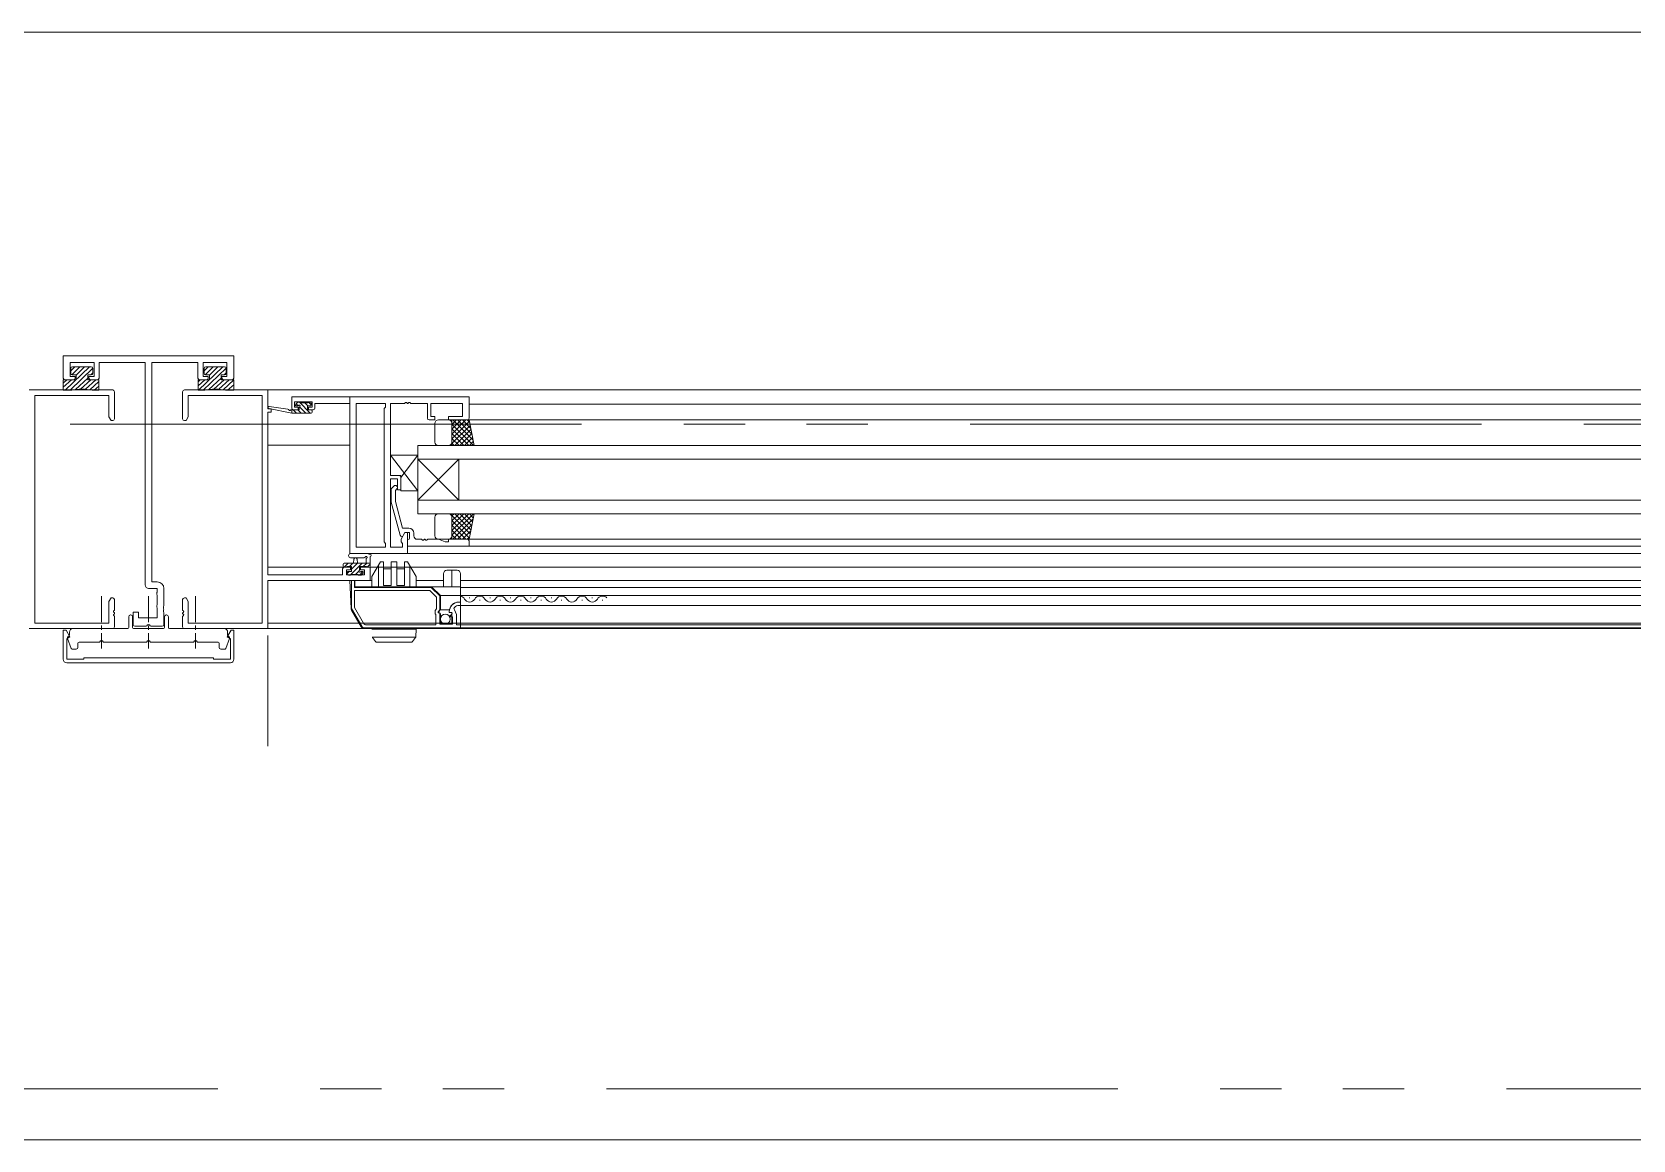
# Model space of a CAD drawing. Units: millimetres at full size. Extents: x -12803 to 120774, y -9413 to 101127.
# Drawn here: x 105345.2 to 105814.8, y 19586.4 to 19911.4 of the extents above; entities that cross this region are included whole.
import ezdxf

# ---------------------------------------------------------------- set-up
doc = ezdxf.new("R2010")
doc.units = ezdxf.units.MM
doc.header["$LTSCALE"] = 30
doc.linetypes.add('DOUBLE_CHAIN1', pattern=[8.8, 5, -1, 0.6, -0.6, 0.6, -1])
doc.layers.add('0-0_NoName', color=7, linetype='Continuous')
doc.layers.add('2-0_通芯', color=7, linetype='DOUBLE_CHAIN1', lineweight=15)
doc.layers.add('2-A_建具', color=7, linetype='Continuous', lineweight=15)

# ---------------------------------------------------------------- blocks, each defined once
blk = doc.blocks.new('グループ部品-732')
at = {"layer": '2-0_通芯'}
for p, q in [((75524.36, 19796.41), (120774.36, 19796.41)), ((74361.66, 19601.41), (120774.36, 19601.41))]:
    blk.add_line(p, q, dxfattribs=at)
at = {"layer": '2-A_建具'}
for p, q in [((105354.36, 19816.41), (105404.36, 19816.41)), ((105354.36, 19809.91), (105354.36, 19816.41)), ((105354.91, 19806.36), (105362.01, 19813.21)), ((105356.32, 19806.36), (105363.04, 19812.83)), ((105356.36, 19814.48), (105356.36, 19810.41)), ((105363.36, 19814.48), (105356.36, 19814.48)), ((105356.56, 19812), (105357.76, 19813.21)), ((105356.56, 19811.31), (105356.56, 19812.71)), ((105356.83, 19810.86), (105359.18, 19813.21)), ((105357.06, 19813.21), (105362.56, 19813.21)), ((105358.11, 19810.72), (105360.59, 19813.21)), ((105363.06, 19811.31), (105363.06, 19812.71)), ((105363.36, 19810.41), (105363.36, 19814.48)), ((105364.86, 19814.48), (105364.86, 19809.91)), ((105378.39, 19814.48), (105364.86, 19814.48)), ((105378.39, 19749.21), (105378.39, 19814.48)), ((105380.32, 19814.48), (105380.32, 19750.14)), ((105393.86, 19814.48), (105380.32, 19814.48)), ((105393.86, 19809.91), (105393.86, 19814.48)), ((105394.01, 19806.36), (105401.11, 19813.21)), ((105395.36, 19814.48), (105395.36, 19810.41)), ((105402.36, 19814.48), (105395.36, 19814.48)), ((105395.42, 19806.36), (105402.14, 19812.83)), ((105395.66, 19812), (105396.86, 19813.21)), ((105395.66, 19811.31), (105395.66, 19812.71)), ((105395.93, 19810.86), (105398.28, 19813.21)), ((105401.66, 19813.21), (105396.16, 19813.21)), ((105397.21, 19810.72), (105399.69, 19813.21)), ((105402.16, 19811.31), (105402.16, 19812.71)), ((105402.36, 19810.41), (105402.36, 19814.48)), ((105404.36, 19816.41), (105404.36, 19809.91)), ((105354.36, 19809.41), (105358.11, 19809.41)), ((105354.36, 19807.28), (105356.79, 19809.41)), ((105354.36, 19808.39), (105355.38, 19809.41)), ((105357.36, 19809.41), (105354.86, 19809.41)), ((105356.36, 19810.41), (105357.86, 19810.41)), ((105358.11, 19810.81), (105357.06, 19810.81)), ((105357.86, 19810.41), (105357.86, 19809.91)), ((105357.92, 19806.54), (105361.51, 19809.88)), ((105358.11, 19809.41), (105358.11, 19810.81)), ((105359.44, 19806.66), (105362.45, 19809.41)), ((105360.83, 19806.63), (105363.86, 19809.41)), ((105364.81, 19809.41), (105361.51, 19809.41)), ((105361.86, 19810.41), (105363.36, 19810.41)), ((105361.86, 19809.91), (105361.86, 19810.41)), ((105362.1, 19806.49), (105364.81, 19808.94)), ((105364.36, 19809.41), (105362.36, 19809.41)), ((105362.43, 19810.81), (105363.06, 19811.43)), ((105364.81, 19806.36), (105364.81, 19809.41)), ((105393.91, 19809.41), (105397.21, 19809.41)), ((105393.91, 19807.67), (105395.89, 19809.41)), ((105393.91, 19808.84), (105394.48, 19809.41)), ((105396.36, 19809.41), (105394.36, 19809.41)), ((105395.36, 19810.41), (105396.86, 19810.41)), ((105396.86, 19810.41), (105396.86, 19809.91)), ((105397.02, 19806.54), (105400.61, 19809.88)), ((105398.54, 19806.66), (105401.55, 19809.41)), ((105399.93, 19806.63), (105402.96, 19809.41)), ((105404.36, 19809.41), (105400.61, 19809.41)), ((105400.86, 19810.41), (105402.36, 19810.41)), ((105400.86, 19809.91), (105400.86, 19810.41)), ((105401.2, 19806.49), (105404.36, 19809.35)), ((105403.86, 19809.41), (105401.36, 19809.41)), ((105401.53, 19810.81), (105402.16, 19811.43)), ((105402.49, 19806.36), (105404.36, 19807.9)), ((105344.36, 19806.41), (105368.86, 19806.41)), ((105345.99, 19804.78), (105345.99, 19738.04)), ((105367.73, 19804.78), (105345.99, 19804.78)), ((105362.81, 19806.36), (105364.81, 19806.36)), ((105363.39, 19806.36), (105364.81, 19807.52)), ((105367.73, 19798.5), (105367.73, 19804.78)), ((105369.36, 19805.91), (105369.36, 19797.91)), ((105389.36, 19805.91), (105389.36, 19797.91)), ((106234.36, 19806.41), (105389.86, 19806.41)), ((105390.99, 19804.78), (105412.73, 19804.78)), ((105390.99, 19798.5), (105390.99, 19804.78)), ((105412.73, 19804.78), (105412.73, 19738.04)), ((105414.36, 19800.91), (105414.36, 19806.41)), ((105473.36, 19804.41), (105421.36, 19804.41)), ((105421.36, 19801.11), (105421.36, 19804.41)), ((105438.36, 19804.41), (105438.36, 19758.41)), ((105473.36, 19802.21), (105473.36, 19804.41)), ((105473.36, 19804.41), (105473.36, 19798.11)), ((105368.36, 19797.41), (105367.73, 19798.5)), ((105390.36, 19797.41), (105390.99, 19798.5)), ((105415.36, 19800.91), (105414.36, 19800.91)), ((105414.36, 19799.91), (105415.36, 19799.91)), ((105414.36, 19752.14), (105414.36, 19799.91)), ((105421.36, 19799.61), (105414.6, 19801.02)), ((105420.24, 19800.78), (105414.7, 19801.61)), ((105415.36, 19799.91), (105415.36, 19800.91)), ((105421.36, 19800.61), (105421.27, 19800.62)), ((105421.36, 19799.61), (105421.36, 19800.61)), ((105423.56, 19800.61), (105421.36, 19800.61)), ((105421.41, 19799.61), (105421.36, 19799.66)), ((105427.06, 19799.61), (105421.36, 19799.61)), ((105422.76, 19799.61), (105421.76, 19800.61)), ((105422.16, 19802.91), (105422.16, 19801.41)), ((105427.36, 19802.91), (105422.16, 19802.91)), ((105422.16, 19801.41), (105423.26, 19801.41)), ((105423.04, 19802.72), (105422.54, 19802.22)), ((105423.28, 19801.78), (105422.69, 19802.37)), ((105422.76, 19801.71), (105423.09, 19801.71)), ((105424.1, 19799.61), (105423.1, 19800.61)), ((105423.86, 19802.81), (105423.26, 19802.81)), ((105423.26, 19801.41), (105423.26, 19800.61)), ((105423.56, 19801.25), (105423.56, 19800.61)), ((105426.8, 19799.61), (105423.6, 19802.81)), ((105425.45, 19799.61), (105423.62, 19801.44)), ((105426.06, 19802.61), (105424.06, 19802.61)), ((105426.05, 19801.71), (105425.15, 19802.61)), ((105425.96, 19801.71), (105426.76, 19801.71)), ((105425.96, 19800.61), (105425.96, 19801.71)), ((105427.66, 19800.61), (105425.96, 19800.61)), ((105426.76, 19802.81), (105426.26, 19802.81)), ((105426.26, 19801.41), (105427.36, 19801.41)), ((105426.26, 19800.61), (105426.26, 19801.41)), ((105427.06, 19802.05), (105426.29, 19802.81)), ((105427.06, 19802.01), (105427.06, 19802.51)), ((105427.33, 19800.42), (105427.17, 19800.59)), ((105427.36, 19801.41), (105427.36, 19802.91)), ((105427.36, 19799.91), (105427.36, 19800.31)), ((105428.16, 19802.48), (105428.16, 19801.11)), ((105438.36, 19802.48), (105428.16, 19802.48)), ((105438.36, 19758.41), (105438.36, 19802.48)), ((105440.29, 19802.48), (105448.86, 19802.48)), ((105440.29, 19760.34), (105440.29, 19802.48)), ((105448.86, 19801.41), (105448.43, 19800.98)), ((105448.43, 19800.98), (105448.43, 19761.84)), ((105448.86, 19802.48), (105448.86, 19801.41)), ((105450.36, 19802.48), (105450.36, 19781.31)), ((105454.4, 19802.48), (105450.36, 19802.48)), ((105455.4, 19802.48), (105455.31, 19802.48)), ((105461.16, 19802.48), (105456.31, 19802.48)), ((105461.16, 19798.11), (105461.16, 19802.48)), ((105462.16, 19802.48), (105462.16, 19798.61)), ((105471.43, 19802.48), (105462.16, 19802.48)), ((105462.16, 19798.61), (105463.36, 19798.61)), ((105463.36, 19798.61), (105463.36, 19797.61)), ((105467.36, 19798.61), (105471.43, 19798.61)), ((105467.36, 19797.61), (105467.36, 19798.61)), ((105471.43, 19798.61), (105471.43, 19802.48)), ((105473.36, 19802.21), (105824.36, 19802.21)), ((105368.86, 19797.41), (105368.36, 19797.41)), ((105389.86, 19797.41), (105390.36, 19797.41)), ((105463.36, 19797.61), (105461.66, 19797.61)), ((105463.36, 19791.11), (105463.36, 19796.61)), ((105464.36, 19797.61), (105467.36, 19797.61)), ((105473.36, 19797.61), (105467.36, 19797.61)), ((105468.36, 19790.11), (105468.36, 19797.61)), ((105468.36, 19793.49), (105472.47, 19797.61)), ((105468.36, 19794.91), (105471.06, 19797.61)), ((105468.36, 19796.32), (105469.64, 19797.61)), ((105468.36, 19792.08), (105473.44, 19797.17)), ((105468.36, 19796.61), (105468.36, 19791.11)), ((105468.36, 19796.42), (105474.67, 19790.11)), ((105468.36, 19790.67), (105473.68, 19795.99)), ((105468.36, 19795.01), (105473.26, 19790.11)), ((105468.58, 19797.61), (105474.55, 19791.65)), ((105469.21, 19790.11), (105473.92, 19794.81)), ((105470, 19797.61), (105474.2, 19793.41)), ((105471.41, 19797.61), (105473.84, 19795.18)), ((105472.83, 19797.61), (105473.49, 19796.95)), ((105824.36, 19797.61), (105472.86, 19797.61)), ((105473.36, 19797.61), (105474.86, 19790.11)), ((105414.36, 19790.21), (105438.36, 19790.21)), ((105458.36, 19790.11), (105458.36, 19770.11)), ((105458.36, 19790.11), (106190.36, 19790.11)), ((105467.36, 19790.11), (105464.36, 19790.11)), ((105468.36, 19793.6), (105471.84, 19790.11)), ((105468.36, 19792.18), (105470.43, 19790.11)), ((105468.36, 19790.77), (105469.01, 19790.11)), ((105470.63, 19790.11), (105474.15, 19793.63)), ((105472.04, 19790.11), (105474.39, 19792.45)), ((105473.46, 19790.11), (105474.62, 19791.28)), ((105458.36, 19776.81), (105450.36, 19787.31)), ((105450.36, 19787.31), (105450.36, 19781.31)), ((105458.36, 19787.31), (105450.36, 19787.31)), ((105458.36, 19787.31), (105453.36, 19780.75)), ((105458.36, 19776.81), (105458.36, 19787.31)), ((105458.36, 19786.11), (106190.36, 19786.11)), ((105470.36, 19774.11), (105458.36, 19786.11)), ((105470.36, 19786.11), (105458.36, 19774.11)), ((105470.36, 19774.11), (105470.36, 19786.11)), ((105450.36, 19781.31), (105453.36, 19781.31)), ((105450.36, 19781.31), (105452.86, 19781.31)), ((105450.36, 19780.31), (105450.36, 19760.34)), ((105452.36, 19780.31), (105450.36, 19780.31)), ((105452.36, 19777.11), (105452.36, 19780.31)), ((105453.36, 19781.31), (105453.36, 19776.81)), ((105453.36, 19780.81), (105453.36, 19777.11)), ((105451.33, 19778.23), (105450.56, 19777.46)), ((105450.56, 19777.46), (105450.56, 19773.51)), ((105451.76, 19776.96), (105452.18, 19777.39)), ((105451.76, 19773.67), (105451.76, 19776.96)), ((105453.36, 19777.11), (105452.36, 19777.11)), ((105453.36, 19776.81), (105458.36, 19776.81)), ((105450.56, 19773.51), (105453.16, 19763.78)), ((105453.84, 19765.91), (105451.76, 19773.67)), ((106190.36, 19774.11), (105458.36, 19774.11)), ((105455.66, 19765.91), (105453.84, 19765.91)), ((105458.36, 19770.11), (106190.36, 19770.11)), ((105463.36, 19769.11), (105463.36, 19763.61)), ((105467.36, 19770.11), (105464.36, 19770.11)), ((105468.36, 19763.8), (105474.67, 19770.11)), ((105468.36, 19765.21), (105473.26, 19770.11)), ((105468.36, 19770.11), (105468.36, 19762.61)), ((105468.36, 19766.62), (105471.84, 19770.11)), ((105468.36, 19768.04), (105470.43, 19770.11)), ((105468.36, 19769.45), (105469.01, 19770.11)), ((105468.36, 19769.55), (105473.68, 19764.23)), ((105468.36, 19763.61), (105468.36, 19769.11)), ((105468.36, 19768.14), (105473.44, 19763.05)), ((105468.36, 19766.73), (105472.47, 19762.61)), ((105468.58, 19762.61), (105474.55, 19768.58)), ((105469.21, 19770.11), (105473.92, 19765.41)), ((105470, 19762.61), (105474.2, 19766.81)), ((105470.63, 19770.11), (105474.15, 19766.59)), ((105472.04, 19770.11), (105474.39, 19767.77)), ((105473.36, 19762.61), (105474.86, 19770.11)), ((105473.46, 19770.11), (105474.62, 19768.94)), ((105448.43, 19761.84), (105448.86, 19761.41)), ((105448.86, 19761.41), (105448.86, 19760.34)), ((105453.43, 19762.65), (105454.56, 19764.61)), ((105453.43, 19761.84), (105453.43, 19762.65)), ((105453.86, 19761.41), (105453.43, 19761.84)), ((105453.65, 19763.41), (105453.86, 19763.41)), ((105453.86, 19760.34), (105453.86, 19761.41)), ((105454.56, 19764.61), (105455.86, 19764.61)), ((105455.36, 19764.61), (105455.36, 19758.41)), ((105455.86, 19764.61), (105455.86, 19762.81)), ((105457.16, 19763.61), (105457.16, 19764.41)), ((105459.4, 19762.61), (105458.16, 19762.61)), ((105460.4, 19762.61), (105460.31, 19762.61)), ((105460.58, 19762.49), (105460.4, 19762.61)), ((105464.43, 19762.61), (105461.31, 19762.61)), ((105464.36, 19762.61), (105467.36, 19762.61)), ((105466.36, 19761.91), (105464.43, 19762.61)), ((105467.36, 19761.91), (105466.36, 19761.91)), ((105467.36, 19762.61), (105467.36, 19761.91)), ((106181.36, 19762.61), (105467.36, 19762.61)), ((105468.36, 19765.31), (105471.06, 19762.61)), ((105468.36, 19763.9), (105469.64, 19762.61)), ((105471.41, 19762.61), (105473.84, 19765.04)), ((105472.83, 19762.61), (105473.49, 19763.27)), ((105473.36, 19760.61), (105473.36, 19762.11)), ((105438.36, 19758.41), (105455.36, 19758.41)), ((105438.36, 19758.41), (105824.36, 19758.41)), ((105438.63, 19757.21), (105442.59, 19757.21)), ((105439.46, 19755.61), (105439.56, 19756.75)), ((105448.86, 19760.34), (105440.29, 19760.34)), ((105440.66, 19755.61), (105440.55, 19756.75)), ((105443.16, 19756.79), (105443.16, 19755.61)), ((105444.36, 19754.71), (105444.36, 19757.39)), ((105450.36, 19760.34), (105453.86, 19760.34)), ((105455.06, 19758.41), (105824.36, 19758.41)), ((105455.36, 19760.61), (106193.36, 19760.61)), ((105414.36, 19754.41), (105438.56, 19754.41)), ((105436.26, 19752.14), (105414.36, 19752.14)), ((105436.26, 19753.91), (105436.26, 19752.14)), ((105436.46, 19755.31), (105436.46, 19754.71)), ((105436.75, 19754.41), (105437.95, 19755.61)), ((105444.36, 19755.61), (105436.76, 19755.61)), ((105437.46, 19753.61), (105438.56, 19753.61)), ((105437.46, 19752.14), (105437.46, 19753.61)), ((105442.73, 19752.14), (105437.46, 19752.14)), ((105437.56, 19754.61), (105438.86, 19754.61)), ((105437.66, 19752.62), (105438.25, 19753.21)), ((105437.66, 19752.91), (105437.66, 19752.41)), ((105438.86, 19753.21), (105437.96, 19753.21)), ((105437.96, 19752.11), (105438.46, 19752.11)), ((105438.3, 19754.61), (105439.3, 19755.61)), ((105438.5, 19752.11), (105438.65, 19752.27)), ((105438.56, 19753.61), (105438.56, 19754.41)), ((105438.66, 19752.31), (105440.76, 19752.31)), ((105438.69, 19752.31), (105441.99, 19755.61)), ((105438.86, 19753.82), (105440.65, 19755.61)), ((105438.86, 19754.61), (105438.86, 19753.21)), ((105440.04, 19752.31), (105441.02, 19753.29)), ((105440.96, 19752.11), (105441.56, 19752.11)), ((105441.19, 19752.11), (105442.23, 19753.15)), ((105441.26, 19754.61), (105443.26, 19754.61)), ((105441.26, 19753.67), (105441.26, 19754.61)), ((105441.56, 19754.41), (106204.36, 19754.41)), ((105441.56, 19754.41), (105441.56, 19753.61)), ((105441.56, 19753.61), (105442.73, 19753.61)), ((105442.06, 19753.21), (105441.72, 19753.21)), ((105441.77, 19752.2), (105442.27, 19752.7)), ((105442.34, 19754.61), (105443.34, 19755.61)), ((105442.73, 19753.61), (105442.73, 19752.14)), ((105443.49, 19754.41), (105444.36, 19755.28)), ((105444.36, 19750.51), (105444.36, 19754.41)), ((105444.86, 19751.68), (105447.36, 19756.01)), ((105444.86, 19751.68), (105444.86, 19748.71)), ((105446.76, 19754.97), (105446.76, 19748.71)), ((105448.26, 19756.01), (105447.36, 19756.01)), ((105448.26, 19749.01), (105448.26, 19756.01)), ((105450.56, 19753.91), (105448.26, 19753.91)), ((105450.56, 19749.01), (105450.56, 19756.01)), ((105452.16, 19756.01), (105450.56, 19756.01)), ((105452.16, 19749.01), (105452.16, 19756.01)), ((105454.46, 19753.91), (105452.16, 19753.91)), ((105454.46, 19749.01), (105454.46, 19756.01)), ((105455.36, 19756.01), (105454.46, 19756.01)), ((105457.86, 19751.68), (105455.36, 19756.01)), ((105455.96, 19748.71), (105455.96, 19754.97)), ((105457.86, 19751.68), (105457.86, 19748.71)), ((105465.86, 19752.51), (105465.86, 19748.71)), ((105469.86, 19753.51), (105466.86, 19753.51)), ((105468.36, 19753.51), (105468.36, 19748.71)), ((105470.86, 19752.51), (105470.86, 19736.41)), ((105381.93, 19748.21), (105379.39, 19748.21)), ((105380.32, 19750.14), (105381.86, 19750.14)), ((105381.76, 19746.96), (105381.93, 19747.15)), ((105381.76, 19746.46), (105381.76, 19746.96)), ((105381.93, 19747.15), (105381.93, 19748.21)), ((105383.86, 19748.14), (105383.86, 19743.07)), ((105414.36, 19750.51), (105444.86, 19750.51)), ((105414.36, 19736.41), (105414.36, 19750.51)), ((105438.79, 19742.29), (105438.36, 19750.51)), ((105439.86, 19748.59), (105439.86, 19750.51)), ((105470.86, 19748.71), (105439.86, 19748.71)), ((105443.66, 19748.51), (105443.66, 19748.71)), ((105450.56, 19749.01), (105448.26, 19749.01)), ((105452.16, 19749.01), (105454.46, 19749.01)), ((105457.86, 19750.51), (105465.86, 19750.51)), ((105470.86, 19750.51), (106177.86, 19750.51)), ((105470.86, 19748.51), (106177.86, 19748.51)), ((105365.56, 19745.93), (105365.56, 19738.29)), ((105367.73, 19744.32), (105368.36, 19745.41)), ((105367.73, 19738.04), (105367.73, 19744.32)), ((105368.36, 19745.41), (105368.86, 19745.41)), ((105369.36, 19744.91), (105369.36, 19741.87)), ((105379.36, 19745.93), (105379.36, 19738.29)), ((105381.93, 19746.27), (105381.76, 19746.46)), ((105381.76, 19743.16), (105381.93, 19743.35)), ((105381.76, 19742.66), (105381.76, 19743.16)), ((105381.93, 19742.47), (105381.76, 19742.66)), ((105381.93, 19743.35), (105381.93, 19746.27)), ((105381.93, 19739.61), (105381.93, 19742.47)), ((105383.86, 19743.07), (105383.74, 19742.89)), ((105383.74, 19742.89), (105383.74, 19742.34)), ((105383.74, 19742.34), (105383.86, 19742.15)), ((105383.86, 19742.07), (105383.74, 19741.89)), ((105383.86, 19742.15), (105383.86, 19742.07)), ((105389.36, 19744.91), (105389.36, 19741.87)), ((105390.36, 19745.41), (105389.86, 19745.41)), ((105390.99, 19744.32), (105390.36, 19745.41)), ((105390.99, 19738.04), (105390.99, 19744.32)), ((105393.16, 19745.93), (105393.16, 19738.29)), ((105464.96, 19746.11), (106183.76, 19746.11)), ((105470.86, 19744.21), (105470.36, 19744.21)), ((106178.26, 19743.21), (105470.46, 19743.21)), ((105473.42, 19745.47), (105473.62, 19745.47)), ((105476.42, 19744.71), (105476.62, 19744.71)), ((105479.42, 19745.47), (105479.62, 19745.47)), ((105482.42, 19744.71), (105482.62, 19744.71)), ((105485.42, 19745.47), (105485.62, 19745.47)), ((105488.42, 19744.71), (105488.62, 19744.71)), ((105491.42, 19745.47), (105491.62, 19745.47)), ((105494.42, 19744.71), (105494.62, 19744.71)), ((105497.42, 19745.47), (105497.62, 19745.47)), ((105500.42, 19744.71), (105500.62, 19744.71)), ((105506.42, 19744.71), (105506.62, 19744.71)), ((105509.42, 19745.47), (105509.62, 19745.47)), ((105512.42, 19744.71), (105512.62, 19744.71)), ((105345.99, 19738.04), (105367.73, 19738.04)), ((105369.36, 19740.95), (105369.36, 19740.87)), ((105369.36, 19739.95), (105369.36, 19736.91)), ((105373.56, 19736.71), (105373.56, 19739.91)), ((105374.06, 19740.41), (105374.16, 19740.41)), ((105374.66, 19739.91), (105374.66, 19736.71)), ((105374.86, 19741.21), (105376.36, 19741.21)), ((105374.86, 19737.61), (105374.86, 19741.21)), ((105376.36, 19741.21), (105376.36, 19739.61)), ((105376.36, 19739.61), (105381.93, 19739.61)), ((105383.74, 19741.89), (105383.74, 19741.34)), ((105383.74, 19741.34), (105383.86, 19741.15)), ((105383.86, 19741.15), (105383.86, 19737.61)), ((105384.06, 19736.71), (105384.06, 19739.91)), ((105384.56, 19740.41), (105384.66, 19740.41)), ((105385.16, 19739.91), (105385.16, 19736.71)), ((105389.36, 19740.95), (105389.36, 19740.87)), ((105389.36, 19739.95), (105389.36, 19736.91)), ((105412.73, 19738.04), (105390.99, 19738.04)), ((105414.36, 19738.04), (106234.36, 19738.04)), ((105441.77, 19736.91), (105438.92, 19741.84)), ((105463.46, 19741.73), (105463.46, 19740.78)), ((105464.76, 19740.71), (105464.76, 19737.71)), ((105468.56, 19737.71), (105464.76, 19737.71)), ((105464.89, 19741.92), (105467.6, 19741.92)), ((105464.96, 19737.71), (105464.96, 19740.71)), ((105468.05, 19741.18), (105467.81, 19741.12)), ((105467.91, 19740.25), (105468.34, 19740.68)), ((105469.08, 19741.92), (105469.66, 19740.51)), ((105368.86, 19736.41), (105344.36, 19736.41)), ((105356.64, 19730.61), (105355.59, 19733.5)), ((105355.81, 19734.11), (105356.01, 19734.22)), ((105356.16, 19734.48), (105356.16, 19735.41)), ((105357.16, 19736.41), (105373.26, 19736.41)), ((105365.56, 19737.29), (105365.56, 19736.09)), ((105365.56, 19735.09), (105365.56, 19730.53)), ((105374.96, 19736.41), (105383.76, 19736.41)), ((105378.69, 19737.11), (105375.36, 19737.11)), ((105378.88, 19737.25), (105378.69, 19737.11)), ((105379.36, 19737.29), (105379.36, 19736.09)), ((105379.36, 19735.09), (105379.36, 19730.53)), ((105380.03, 19737.11), (105379.84, 19737.25)), ((105383.36, 19737.11), (105380.03, 19737.11)), ((105385.46, 19736.41), (105401.56, 19736.41)), ((105389.86, 19736.41), (106234.36, 19736.41)), ((105393.16, 19737.29), (105393.16, 19736.09)), ((105393.16, 19735.09), (105393.16, 19730.53)), ((105403.13, 19733.5), (105402.07, 19730.61)), ((105402.56, 19735.41), (105402.56, 19734.48)), ((105402.71, 19734.22), (105402.91, 19734.11)), ((105414.36, 19734.41), (105414.36, 19701.91)), ((106205.98, 19736.61), (105442.73, 19736.61)), ((105457.86, 19736.21), (105444.86, 19736.21)), ((105444.99, 19733.91), (105457.72, 19733.91)), ((105445.91, 19732.62), (105445.03, 19733.84)), ((105446.76, 19736.41), (105446.76, 19736.21)), ((105447.26, 19736.21), (105447.26, 19736.41)), ((105455.46, 19736.21), (105455.46, 19736.41)), ((105455.96, 19736.21), (105455.96, 19736.41)), ((105456.81, 19732.62), (105457.68, 19733.84)), ((105457.86, 19736.21), (105457.74, 19734)), ((105358.16, 19730.41), (105356.92, 19730.41)), ((105358.66, 19732.11), (105358.66, 19730.91)), ((105364.89, 19732.41), (105358.96, 19732.41)), ((105378.69, 19732.41), (105366.23, 19732.41)), ((105392.49, 19732.41), (105380.03, 19732.41)), ((105399.76, 19732.41), (105393.83, 19732.41)), ((105400.06, 19730.91), (105400.06, 19732.11)), ((105401.79, 19730.41), (105400.56, 19730.41)), ((105446.31, 19732.41), (105456.4, 19732.41)), ((105403.36, 19726.41), (105355.36, 19726.41)), ((107163.86, 19586.41), (104484.86, 19586.41))]:
    blk.add_line(p, q, dxfattribs=at)
for points in [[(104494.36, 19911.41), (107154.36, 19911.41), (107154.36, 19896.41)], [(105356.81, 19806.36), (105354.36, 19806.36), (105354.36, 19809.41)], [(105361.51, 19809.41), (105361.51, 19810.81), (105362.56, 19810.81)], [(105395.91, 19806.36), (105393.91, 19806.36), (105393.91, 19809.41)], [(105397.21, 19809.41), (105397.21, 19810.81), (105396.16, 19810.81)], [(105400.61, 19809.41), (105400.61, 19810.81), (105401.66, 19810.81)], [(105401.91, 19806.36), (105404.36, 19806.36), (105404.36, 19809.41)], [(105441.87, 19737.11), (105438.86, 19742.33), (105438.86, 19750.51)], [(105439.76, 19750.51), (105439.76, 19748.51), (105462.26, 19748.51), (105464.76, 19746.01), (105464.76, 19741.88), (105464.3, 19741.34)], [(105442.39, 19738.01), (105439.76, 19742.57), (105439.76, 19747.61), (105461.88, 19747.61), (105463.86, 19745.64), (105463.86, 19742.21), (105463.46, 19741.73)], [(105464.96, 19742.12), (105464.96, 19746.11), (105462.36, 19748.71)], [(105463.66, 19740.44), (105463.66, 19737.51), (105443.25, 19737.51)], [(105464.66, 19741.01), (105464.46, 19741.01), (105464.46, 19741.41), (105464.89, 19741.92)], [(105467.56, 19741.41), (105467.56, 19741.11), (105468.36, 19741.11), (105468.36, 19738.21)], [(105468.56, 19737.71), (105468.56, 19739.91), (105468.06, 19739.91)], [(105469.66, 19740.51), (105469.66, 19737.51), (106179.06, 19737.51)], [(105354.36, 19727.41), (105354.36, 19735.91), (105355.16, 19735.91), (105356.27, 19733.99), (105355.36, 19733.46), (105355.36, 19727.41), (105360.36, 19727.41), (105360.36, 19727.81)], [(105360.36, 19727.81), (105398.36, 19727.81), (105398.36, 19727.41), (105403.36, 19727.41), (105403.36, 19733.46), (105402.45, 19733.99), (105403.56, 19735.91), (105404.36, 19735.91), (105404.36, 19727.41)]]:
    blk.add_lwpolyline(points, dxfattribs=at)
blk.add_circle((105466.41, 19739.19), 1.45, dxfattribs=at)
for centre, radius, start, end in [((105357.06, 19812.71), 0.5, 90, 180), ((105362.56, 19812.71), 0.5, 0, 90), ((105396.16, 19812.71), 0.5, 90, 180), ((105401.66, 19812.71), 0.5, 0, 90), ((105354.86, 19809.91), 0.5, 180, 270), ((105357.06, 19811.31), 0.5, 180, 270), ((105357.36, 19809.91), 0.5, 270, 0), ((105362.36, 19809.91), 0.5, 180, 270), ((105362.56, 19811.31), 0.5, 270, 0), ((105364.36, 19809.91), 0.5, 270, 0), ((105394.36, 19809.91), 0.5, 180, 270), ((105396.16, 19811.31), 0.5, 180, 270), ((105396.36, 19809.91), 0.5, 270, 0), ((105401.36, 19809.91), 0.5, 180, 270), ((105401.66, 19811.31), 0.5, 270, 0), ((105403.86, 19809.91), 0.5, 270, 0), ((105359.79, 19791.66), 15, 89.9426, 101.4784), ((105359.82, 19791.66), 15, 78.5216, 90.0573), ((105368.86, 19805.91), 0.5, 0, 90), ((105389.86, 19805.91), 0.5, 90, 180), ((105398.89, 19791.66), 15, 89.9426, 101.4784), ((105398.92, 19791.66), 15, 78.5216, 90.0573), ((105414.66, 19801.31), 0.3, 81.5506, 258.2502), ((105420.2, 19800.49), 0.3, 21.5506, 81.5506), ((105420.76, 19800.71), 0.3, 201.5506, 320.8025), ((105421.22, 19800.33), 0.3, 80.8025, 140.8025), ((105421.86, 19801.11), 0.5, 180, 270), ((105422.76, 19802.01), 0.3, 135, 270), ((105423.26, 19802.51), 0.3, 90, 135), ((105423.09, 19802.01), 0.3, 270, 326.9443), ((105423.56, 19801.71), 0.25, 303.0557, 146.9443), ((105423.86, 19801.25), 0.3, 123.0557, 180), ((105423.86, 19802.61), 0.2, 0, 90), ((105426.26, 19802.61), 0.2, 90, 180), ((105426.76, 19802.51), 0.3, 0, 90), ((105426.76, 19802.01), 0.3, 270, 360), ((105427.06, 19800.31), 0.3, 0, 90), ((105427.06, 19799.91), 0.3, 270, 360), ((105427.66, 19801.11), 0.5, 270, 0), ((105454.4, 19802.68), 0.2, 270, 336.4218), ((105454.86, 19802.48), 0.3, 23.5782, 156.4218), ((105455.31, 19802.68), 0.2, 203.5782, 270), ((105455.4, 19802.68), 0.2, 270, 336.4218), ((105455.86, 19802.48), 0.3, 23.5782, 156.4218), ((105456.31, 19802.68), 0.2, 203.5782, 270), ((105368.86, 19797.91), 0.5, 270, 0), ((105389.86, 19797.91), 0.5, 180, 270), ((105461.66, 19798.11), 0.5, 180, 270), ((105464.36, 19796.61), 1, 89.9999, 179.9999), ((105467.36, 19796.61), 1, 359.9999, 89.9999), ((105472.86, 19798.11), 0.5, 270, 0), ((105464.36, 19791.11), 1, 179.9999, 269.9999), ((105467.36, 19791.11), 1, 269.9999, 359.9999), ((105452.86, 19780.81), 0.5, 0, 90), ((105451.76, 19777.81), 0.6, 315, 135), ((105455.66, 19764.41), 1.5, 0, 90), ((105464.36, 19769.11), 1, 90.0001, 180.0001), ((105467.36, 19769.11), 1, 0.0001, 90.0001), ((105453.65, 19763.91), 0.5, 195, 270), ((105455.66, 19762.31), 0.3, 90, 180), ((105455.66, 19762.81), 0.2, 270, 0), ((105458.16, 19763.61), 1, 180, 270), ((105459.4, 19762.41), 0.2, 23.5782, 90), ((105459.86, 19762.61), 0.3, 203.5782, 336.4218), ((105460.31, 19762.41), 0.2, 90, 156.4218), ((105460.86, 19762.61), 0.3, 203.5782, 336.4218), ((105461.31, 19762.41), 0.2, 90, 156.4218), ((105464.36, 19763.61), 1, 180.0001, 270.0001), ((105467.36, 19763.61), 1, 270.0001, 0.0001), ((105472.86, 19762.11), 0.5, 0, 90), ((105438.63, 19757.81), 0.6, 89.9598, 269.9598), ((105440.06, 19756.71), 0.5, 5.0921, 174.9079), ((105442.59, 19757.51), 0.3, 269.9598, 340.8102), ((105443.16, 19757.31), 0.3, 300, 160.8102), ((105443.46, 19756.79), 0.3, 120, 180), ((105443.79, 19758.11), 0.3, 40.5288, 90), ((105444.25, 19758.5), 0.3, 220.5288, 280.5288), ((105444.36, 19757.91), 0.3, 300, 100.5288), ((105444.66, 19757.39), 0.3, 120, 180), ((105436.76, 19753.91), 0.5, 90, 180), ((105436.76, 19755.31), 0.3, 90, 180), ((105436.76, 19754.71), 0.3, 180, 270), ((105437.36, 19754.61), 0.2, 270, 360), ((105437.96, 19752.91), 0.3, 90, 180), ((105437.96, 19752.41), 0.3, 180, 270), ((105438.46, 19752.31), 0.2, 270, 360), ((105440.96, 19752.31), 0.2, 180, 270), ((105441.26, 19753.21), 0.25, 123.0557, 326.9443), ((105440.96, 19753.67), 0.3, 303.0557, 360), ((105441.72, 19752.91), 0.3, 90, 146.9443), ((105441.56, 19752.41), 0.3, 270, 315), ((105442.06, 19752.91), 0.3, 315, 90), ((105443.46, 19754.61), 0.2, 180, 270), ((105444.06, 19754.71), 0.3, 270, 360), ((105466.86, 19752.51), 1, 90, 180), ((105469.86, 19752.51), 1, 0, 90), ((105379.39, 19749.21), 1, 180, 270), ((105381.86, 19748.14), 2, 0, 90), ((105368.86, 19744.91), 0.5, 0, 90), ((105389.86, 19744.91), 0.5, 90, 180), ((105439.79, 19742.34), 1, 183, 210), ((105464.66, 19742.12), 0.3, 320, 360), ((105470.36, 19741.41), 2.8, 90, 180), ((105470.46, 19741.31), 2.9, 90, 180), ((105469.43, 19742.27), 0.5, 136.8677, 224.6572), ((105470.46, 19741.31), 1.9, 90, 136.8677), ((105470.52, 19744.25), 1.72, 29.2025, 78.5883), ((105473.52, 19745.93), 1.72, 209.2025, 330.7975), ((105476.52, 19744.25), 1.72, 29.2025, 150.7975), ((105479.52, 19745.93), 1.72, 209.2025, 330.7975), ((105482.52, 19744.25), 1.72, 29.2025, 150.7975), ((105485.52, 19745.93), 1.72, 209.2025, 330.7975), ((105488.52, 19744.25), 1.72, 29.2025, 150.7975), ((105491.52, 19745.93), 1.72, 209.2025, 330.7975), ((105494.52, 19744.25), 1.72, 29.2025, 150.7975), ((105497.52, 19745.93), 1.72, 209.2025, 330.7975), ((105500.52, 19744.25), 1.72, 29.2025, 150.7975), ((105503.52, 19745.93), 1.72, 209.2025, 330.7975), ((105506.52, 19744.25), 1.72, 29.2025, 150.7975), ((105509.52, 19745.93), 1.72, 209.2025, 330.7975), ((105512.52, 19744.25), 1.72, 43.8137, 150.7975), ((105369.36, 19741.41), 0.3, 113.5782, 246.4218), ((105369.36, 19740.41), 0.3, 113.5782, 246.4218), ((105369.16, 19741.87), 0.2, 293.5782, 0), ((105369.16, 19740.95), 0.2, 0, 66.4218), ((105369.16, 19740.87), 0.2, 293.5782, 0), ((105369.16, 19739.95), 0.2, 0, 66.4218), ((105374.06, 19739.91), 0.5, 90, 180), ((105374.16, 19739.91), 0.5, 0, 90), ((105375.36, 19737.61), 0.5, 180, 270), ((105379.36, 19737.11), 0.5, 16.6015, 163.3984), ((105383.36, 19737.61), 0.5, 270, 0), ((105384.56, 19739.91), 0.5, 90, 180), ((105384.66, 19739.91), 0.5, 0, 90), ((105389.56, 19741.87), 0.2, 180, 246.4218), ((105389.56, 19740.95), 0.2, 113.5782, 180), ((105389.56, 19740.87), 0.2, 180, 246.4218), ((105389.56, 19739.95), 0.2, 113.5782, 180), ((105389.36, 19741.41), 0.3, 293.5782, 66.4218), ((105389.36, 19740.41), 0.3, 293.5782, 66.4218), ((105443.25, 19738.51), 1, 210, 270), ((105463.66, 19740.78), 0.2, 180, 240), ((105463.46, 19740.44), 0.2, 0, 60), ((105464.46, 19741.21), 0.2, 140, 270), ((105464.46, 19740.71), 0.3, 0, 90), ((105464.66, 19740.71), 0.3, 0, 90), ((105467.76, 19741.31), 0.2, 180, 285), ((105468.06, 19740.11), 0.2, 135, 270), ((105467.86, 19738.21), 0.5, 270, 360), ((105468.13, 19740.89), 0.3, 315, 105), ((105356.06, 19733.68), 0.5, 119.9999, 199.9963), ((105355.86, 19734.48), 0.3, 300.0253, 359.9971), ((105357.16, 19735.41), 1, 90, 180), ((105365.56, 19732.41), 0.5, 16.6061, 163.4019), ((105368.86, 19736.91), 0.5, 270, 0), ((105373.26, 19736.71), 0.3, 270, 0), ((105374.96, 19736.71), 0.3, 180, 270), ((105379.36, 19732.41), 0.5, 16.5981, 163.3939), ((105383.76, 19736.71), 0.3, 270, 0), ((105385.46, 19736.71), 0.3, 180, 270), ((105389.86, 19736.91), 0.5, 180, 270), ((105393.16, 19732.41), 0.5, 16.5981, 163.3939), ((105401.56, 19735.41), 1, 0, 90), ((105402.86, 19734.48), 0.3, 180, 240.0151), ((105402.66, 19733.68), 0.5, 340.0038, 60.0001), ((105442.63, 19737.41), 1, 210, 270), ((105442.73, 19737.61), 1, 210, 270), ((105457.44, 19734.01), 0.3, 324.281, 357), ((105356.92, 19730.71), 0.3, 199.9968, 270), ((105358.16, 19730.91), 0.5, 270, 360), ((105358.96, 19732.11), 0.3, 90, 180), ((105364.89, 19732.61), 0.2, 270, 343.3971), ((105366.23, 19732.61), 0.2, 196.6029, 270), ((105378.69, 19732.61), 0.2, 270, 343.3971), ((105380.03, 19732.61), 0.2, 196.6029, 270), ((105392.49, 19732.61), 0.2, 270, 343.3971), ((105393.83, 19732.61), 0.2, 196.6029, 270), ((105399.76, 19732.11), 0.3, 0, 90), ((105400.56, 19730.91), 0.5, 180, 270), ((105401.79, 19730.71), 0.3, 270, 339.9873), ((105446.31, 19732.91), 0.5, 215.719, 270), ((105456.4, 19732.91), 0.5, 270, 324.281), ((105355.36, 19727.41), 1, 180.0009, 270), ((105403.36, 19727.41), 1, 270, 0)]:
    blk.add_arc(centre, radius, start, end, dxfattribs=at)
blk = doc.blocks.new('グループ部品-763')
at = {"layer": '2-0_通芯'}
blk.add_line((75524.36, 19796.41), (120774.36, 19796.41), dxfattribs=at)

msp = doc.modelspace()

# ---------------------------------------------------------------- block references
at = {"layer": '0-0_NoName'}
for name in ['グループ部品-732', 'グループ部品-763']:
    msp.add_blockref(name, (0, 0), dxfattribs=at)

doc.saveas('drawing.dxf')
